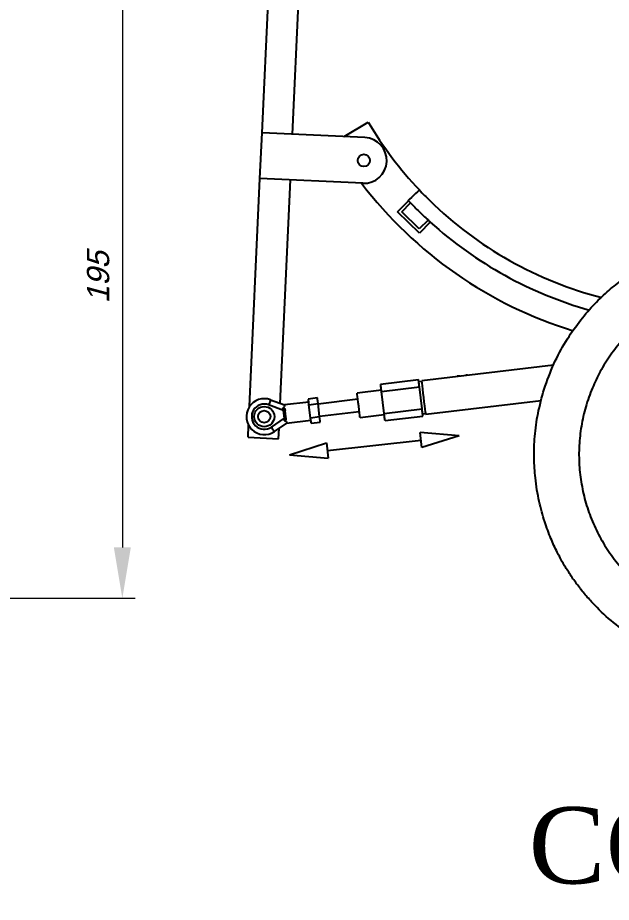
# Model space of a CAD drawing. Header units: millimetres. Extents: x -219 to 2642, y 0 to 2247.
# Drawn here: x 518.9 to 612.3, y 2000.8 to 2139.8 of the extents above; entities that cross this region are included whole.
import ezdxf

# ---------------------------------------------------------------- set-up
doc = ezdxf.new("R2010")
doc.units = ezdxf.units.MM
doc.header["$PDSIZE"] = -1
doc.layers.add('NETCOBAN', color=1, linetype='Continuous', lineweight=20)
doc.styles.add('dinh1', font='VNARIAL.TTF', dxfattribs={"oblique": 15})
doc.styles.get("Standard").update_dxf_attribs({"font": 'times_0.ttf'})
doc.dimstyles.new('kt_tq', dxfattribs={"dimtxt": 3.5, "dimasz": 8, "dimexe": 2, "dimexo": 2, "dimgap": 2, "dimtad": 1, "dimdec": 0, "dimlfac": 2.5, "dimzin": 0, "dimtxsty": 'dinh1', "dimcen": 0.09, "dimclrd": 21, "dimclre": 21, "dimclrt": 256, "dimadec": 0, "dimazin": 0, "dimtm": 1e-09, "dimtfac": 1, "dimtdec": 0, "dimtofl": 0, "dimtmove": 0, "dimatfit": 3, "dimfxl": 0.18, "dimtolj": 1, "dimtzin": 0, "dimlwd": 13, "dimlwe": 13, "dimarcsym": 0})

# ---------------------------------------------------------------- blocks, each defined once
blk = doc.blocks.new('*D4')
at = {"layer": 'Defpoints', "color": 21, "lineweight": 13, "ltscale": 0.5, "transparency": 16777216}
for p, q in [((488.93, 2149.41), (537.39, 2149.41)), ((535.39, 2141.41), (535.39, 2056.58)), ((501.86, 2048.58), (537.39, 2048.58))]:
    blk.add_line(p, q, dxfattribs=at)
at = {"layer": 'Defpoints', "color": 0, "ltscale": 0.5, "transparency": 16777216}
for p in [(486.93, 2149.41), (499.86, 2048.58), (535.39, 2048.58)]:
    blk.add_point(p, dxfattribs=at)
at = {"layer": 'Defpoints', "color": 21, "ltscale": 0.5, "transparency": 16777216}
for points in [[(534.05, 2141.41), (536.72, 2141.41), (535.39, 2149.41)], [(534.05, 2056.58), (536.72, 2056.58), (535.39, 2048.58)]]:
    blk.add_solid(points, dxfattribs=at)
at = {"layer": 'Defpoints', "lineweight": 25, "ltscale": 0.5, "transparency": 16777216, "insert": (531.6, 2099), "char_height": 3.5, "attachment_point": 5, "rotation": 90, "style": 'dinh1'}
blk.add_mtext('\\A1;195', dxfattribs=at)

msp = doc.modelspace()

# ---------------------------------------------------------------- linework, layer by layer
for p, q in [((557.35, 2121.72), (558.76, 2152.27)), ((562.15, 2121.5), (563.53, 2151.48)), ((570.26, 2121.13), (574.05, 2123.38)), ((557.02, 2114.53), (557.35, 2121.72)), ((573.52, 2120.98), (557.35, 2121.72)), ((555.37, 2078.71), (557.02, 2114.53)), ((573.18, 2113.79), (557.02, 2114.53)), ((560.2, 2079.2), (561.82, 2114.31)), ((578.65, 2109.3), (580.36, 2111.05)), ((579.33, 2109.31), (580.69, 2110.7)), ((582.08, 2105.95), (578.65, 2109.3)), ((582.07, 2106.62), (579.33, 2109.31)), ((583.44, 2108.02), (582.07, 2106.62)), ((583.79, 2107.69), (582.08, 2105.95)), ((603.16, 2085.23), (582.45, 2082.74)), ((589.47, 2083.82), (589.47, 2083.59)), ((575.99, 2082.21), (581.95, 2082.93)), ((582.47, 2082.63), (581.99, 2082.57)), ((588.47, 2083.47), (588.03, 2083.47)), ((576.11, 2081.26), (572.29, 2080.8)), ((576.13, 2081.07), (582.09, 2081.78)), ((576.54, 2077.63), (576.13, 2081.07)), ((582.5, 2078.35), (582.09, 2081.78)), ((558.68, 2079.76), (560.86, 2078.95)), ((566.05, 2080.05), (564.62, 2079.88)), ((572.41, 2079.85), (566.16, 2079.1)), ((583.08, 2077.5), (601.25, 2079.68)), ((560.72, 2078.1), (558.39, 2078.97)), ((564.68, 2079.4), (560.86, 2078.95)), ((564.72, 2079), (566.15, 2079.17)), ((564.97, 2076.95), (564.72, 2079)), ((566.4, 2077.12), (566.15, 2079.17)), ((576.54, 2077.63), (582.5, 2078.35)), ((593.42, 2078.74), (593.38, 2078.71)), ((558.81, 2075.48), (560.87, 2076.88)), ((560.87, 2076.88), (560.72, 2078.1)), ((560.96, 2078.13), (560.97, 2078.09)), ((561.1, 2076.95), (561.11, 2076.9)), ((564.97, 2076.95), (566.4, 2077.12)), ((566.39, 2077.19), (572.64, 2077.94)), ((572.75, 2076.99), (576.56, 2077.45)), ((576.68, 2076.49), (582.63, 2077.21)), ((582.59, 2077.56), (583.07, 2077.62)), ((555.15, 2073.87), (555.23, 2075.75)), ((561.21, 2076.09), (559.28, 2074.78)), ((561.21, 2076.09), (565.02, 2076.55)), ((565.08, 2076.07), (566.5, 2076.24)), ((559.94, 2073.65), (560.02, 2075.28)), ((555.15, 2073.87), (559.94, 2073.65))]:
    msp.add_line(p, q)
at = {"color": 7, "linetype": 'Continuous'}
for p, q in [((582.49, 2072.25), (582.23, 2074.64)), ((588.32, 2074.11), (582.23, 2074.64)), ((588.32, 2074.11), (582.49, 2072.25)), ((561.66, 2071.14), (567.49, 2073)), ((567.49, 2073), (567.76, 2070.61)), ((567.63, 2071.8), (582.36, 2073.44)), ((561.66, 2071.14), (567.76, 2070.61))]:
    msp.add_line(p, q, dxfattribs=at)
at = {"flags": 128}
for points in [[(582.07, 2112.73), (582.07, 2112.73), (581.97, 2112.64), (581.76, 2112.44), (581.47, 2112.16), (581.14, 2111.85), (580.82, 2111.55), (580.55, 2111.3), (580.38, 2111.13), (580.33, 2111.08)], [(580.33, 2111.08), (580.33, 2111.08), (580.34, 2111.08), (580.34, 2111.07), (580.35, 2111.07), (580.35, 2111.06), (580.35, 2111.06), (580.36, 2111.05), (580.36, 2111.05)], [(582.09, 2081.78), (582.06, 2081.96), (582.04, 2082.12), (582.03, 2082.28), (582.01, 2082.43), (581.99, 2082.57), (581.98, 2082.7), (581.96, 2082.82), (581.95, 2082.93)], [(583.08, 2077.5), (583.07, 2077.59), (583.04, 2077.85), (582.99, 2078.27), (582.92, 2078.81), (582.85, 2079.45), (582.77, 2080.12), (582.69, 2080.8), (582.61, 2081.43), (582.55, 2081.98), (582.5, 2082.39), (582.46, 2082.66), (582.45, 2082.74), (582.45, 2082.74)], [(588.03, 2083.41), (588.03, 2083.46), (588.03, 2083.47)], [(576.13, 2081.07), (576.11, 2081.24), (576.09, 2081.41), (576.07, 2081.56), (576.05, 2081.71), (576.03, 2081.85), (576.02, 2081.98), (576, 2082.1), (575.99, 2082.21)], [(558.68, 2079.76), (558.68, 2079.75), (558.66, 2079.7), (558.63, 2079.63), (558.6, 2079.53), (558.55, 2079.41), (558.5, 2079.27), (558.45, 2079.13), (558.39, 2078.97)], [(564.72, 2079), (564.68, 2079.37), (564.65, 2079.65), (564.63, 2079.82), (564.62, 2079.88)], [(566.15, 2079.17), (566.11, 2079.54), (566.08, 2079.82), (566.05, 2079.99), (566.05, 2080.05)], [(572.75, 2076.99), (572.74, 2077.07), (572.71, 2077.32), (572.66, 2077.71), (572.6, 2078.2), (572.54, 2078.75), (572.47, 2079.32), (572.41, 2079.85), (572.35, 2080.29), (572.32, 2080.61), (572.3, 2080.78), (572.29, 2080.8)], [(560.72, 2078.1), (560.69, 2078.24), (560.66, 2078.38), (560.63, 2078.51)], [(560.86, 2078.95), (560.86, 2078.93), (560.87, 2078.88), (560.88, 2078.81), (560.89, 2078.7)], [(582.63, 2077.21), (582.62, 2077.32), (582.61, 2077.44), (582.59, 2077.57), (582.57, 2077.71), (582.56, 2077.86), (582.54, 2078.01), (582.52, 2078.18), (582.5, 2078.35)], [(560.72, 2078.1), (560.77, 2078.11), (560.81, 2078.11), (560.85, 2078.12), (560.88, 2078.12), (560.91, 2078.13), (560.94, 2078.13), (560.95, 2078.13), (560.96, 2078.13)], [(560.87, 2076.88), (560.91, 2076.88), (560.96, 2076.89), (561, 2076.89), (561.03, 2076.89), (561.06, 2076.9), (561.08, 2076.9), (561.1, 2076.9), (561.11, 2076.9)], [(560.87, 2076.46), (560.87, 2076.59), (560.87, 2076.73), (560.87, 2076.88)], [(561.1, 2076.95), (561.09, 2077.08), (561.07, 2077.23), (561.05, 2077.37), (561.03, 2077.52), (561.02, 2077.66), (561, 2077.81), (560.98, 2077.95), (560.97, 2078.09)], [(565.08, 2076.07), (565.07, 2076.13), (565.05, 2076.3), (565.01, 2076.58), (564.97, 2076.95)], [(566.5, 2076.24), (566.5, 2076.3), (566.48, 2076.48), (566.44, 2076.76), (566.4, 2077.12)], [(576.68, 2076.49), (576.66, 2076.6), (576.65, 2076.72), (576.63, 2076.85), (576.62, 2076.99), (576.6, 2077.14), (576.58, 2077.3), (576.56, 2077.46), (576.54, 2077.63)], [(559.28, 2074.78), (559.27, 2074.8), (559.24, 2074.84), (559.2, 2074.9), (559.14, 2074.99), (559.07, 2075.09), (558.99, 2075.21), (558.9, 2075.34), (558.81, 2075.48)], [(561.18, 2076.33), (561.19, 2076.23), (561.2, 2076.15), (561.2, 2076.1), (561.21, 2076.09)]]:
    msp.add_lwpolyline(points, dxfattribs=at)
for centre, radius in [((573.35, 2117.38), 0.96), ((557.7, 2077.12), 1.59), ((557.7, 2077.12), 0.96)]:
    msp.add_circle(centre, radius)
for centre, radius, start, end in [((625.69, 2153.94), 60, 210.6173, 223.3698), ((573.35, 2117.38), 3.6, 267.3579, 87.3579), ((625.69, 2153.94), 66.24, 217.2994, 252.9573), ((625.69, 2153.94), 60, 223.3698, 225.6018), ((625.69, 2153.94), 62.4, 223.4131, 223.8541), ((625.69, 2153.94), 62.4, 223.8541, 225.6173), ((625.69, 2153.94), 60, 225.6018, 255.5723), ((625.69, 2153.94), 62.4, 225.6173, 227.3805), ((625.69, 2153.94), 62.4, 227.3805, 227.8215), ((625.69, 2153.94), 62.4, 227.8215, 254.3117), ((557.7, 2077.12), 2.82, 69.5532, 304.1201), ((557.7, 2077.12), 1.98, 69.5532, 304.1201)]:
    msp.add_arc(centre, radius, start, end)
for points, knots in [([(601.69, 2081.42), (601.34, 2080.16), (600.66, 2077.72), (600.18, 2074.09), (600.06, 2070.7), (600.28, 2067.27), (600.83, 2063.92), (601.69, 2060.74), (602.68, 2058.09), (603.67, 2055.93), (604.65, 2054.1), (605.67, 2052.45), (606.78, 2050.85), (607.99, 2049.31), (609.74, 2047.32), (612.17, 2045.01), (615.41, 2042.58), (618.92, 2040.55), (622.65, 2038.95), (626.54, 2037.8), (630.54, 2037.12), (634.59, 2036.91), (638.64, 2037.19), (642.63, 2037.95), (646.5, 2039.17), (650.19, 2040.83), (653.67, 2042.93), (656.87, 2045.42), (659.76, 2048.27), (662.28, 2051.45), (664.42, 2054.9), (666.13, 2058.58), (667.4, 2062.43), (668.2, 2066.41), (668.52, 2070.46), (668.36, 2074.51), (667.73, 2078.52), (666.62, 2082.42), (665.06, 2086.17), (663.07, 2089.7), (660.67, 2092.98), (657.91, 2095.95), (654.81, 2098.57), (651.42, 2100.8), (647.8, 2102.62), (643.98, 2104), (640.03, 2104.92), (636, 2105.36), (631.96, 2105.32), (628.04, 2104.83), (624.81, 2104.03), (622.25, 2103.16), (620.27, 2102.34), (618.24, 2101.36), (616.05, 2100.1), (613.79, 2098.55), (611.51, 2096.69), (609.29, 2094.53), (607.09, 2091.95), (605, 2088.9), (603.1, 2085.38), (602.17, 2082.77), (601.69, 2081.42)], [0, 0, 0, 0, 0.018261, 0.035293, 0.051096, 0.06567, 0.083185, 0.098516, 0.111662, 0.122621, 0.131739, 0.140712, 0.149768, 0.158907, 0.168129, 0.186816, 0.205681, 0.224547, 0.243412, 0.262278, 0.281144, 0.300009, 0.318875, 0.33774, 0.356606, 0.375471, 0.394337, 0.413203, 0.432068, 0.450934, 0.469803, 0.488674, 0.507548, 0.526419, 0.545288, 0.564155, 0.58302, 0.601886, 0.620751, 0.639617, 0.658482, 0.677348, 0.696213, 0.715078, 0.733944, 0.752809, 0.771675, 0.79054, 0.809406, 0.827964, 0.845655, 0.85585, 0.865729, 0.875632, 0.887315, 0.901025, 0.914002, 0.928386, 0.944178, 0.961378, 0.979986, 1, 1, 1, 1]), ([(609.28, 2081.64), (609.67, 2082.5), (610.48, 2084.29), (612.08, 2086.81), (613.97, 2089.2), (615.41, 2090.65), (616.92, 2092.01), (618.51, 2093.28), (621.09, 2094.91), (623.84, 2096.24), (626.72, 2097.25), (629.7, 2097.94), (632.74, 2098.28), (635.79, 2098.28), (638.83, 2097.94), (641.8, 2097.26), (644.68, 2096.25), (647.43, 2094.93), (650.01, 2093.31), (652.4, 2091.4), (654.56, 2089.24), (656.46, 2086.85), (658.08, 2084.26), (659.4, 2081.51), (660.4, 2078.62), (661.07, 2075.64), (661.41, 2072.61), (661.4, 2069.55), (661.04, 2066.51), (660.35, 2063.53), (659.36, 2060.72), (658.09, 2058.09), (656.56, 2055.61), (654.72, 2053.26), (652.58, 2051.08), (650.21, 2049.14), (647.63, 2047.5), (644.9, 2046.15), (642.03, 2045.12), (639.05, 2044.42), (636.02, 2044.05), (632.96, 2044.02), (629.93, 2044.35), (626.95, 2045), (624.06, 2045.99), (621.3, 2047.3), (618.71, 2048.9), (616.3, 2050.78), (614.14, 2052.93), (612.22, 2055.31), (610.57, 2057.88), (609.24, 2060.63), (608.21, 2063.51), (607.52, 2066.48), (607.16, 2069.52), (607.15, 2072.57), (607.49, 2075.65), (608.16, 2078.7), (608.91, 2080.66), (609.28, 2081.64)], [0, 0, 0, 0, 0.01664, 0.034508, 0.052432, 0.070299, 0.070354, 0.088226, 0.106155, 0.124027, 0.141917, 0.159864, 0.177754, 0.19564, 0.213584, 0.231471, 0.249319, 0.267224, 0.285072, 0.302981, 0.320947, 0.338855, 0.356713, 0.374628, 0.392486, 0.410383, 0.428337, 0.446234, 0.464138, 0.482098, 0.500001, 0.516683, 0.533364, 0.551271, 0.569235, 0.587142, 0.604999, 0.622913, 0.64077, 0.658667, 0.676621, 0.694519, 0.7124, 0.730338, 0.748219, 0.766075, 0.783988, 0.801843, 0.819731, 0.837677, 0.855566, 0.873441, 0.891373, 0.909248, 0.927154, 0.945118, 0.963024, 0.981512, 1, 1, 1, 1]), ([(560.63, 2078.51), (560.69, 2078.54), (560.8, 2078.6), (560.86, 2078.67), (560.89, 2078.7)], [0, 0, 0, 0, 0.534171, 1, 1, 1, 1]), ([(560.63, 2078.51), (560.63, 2078.51), (560.65, 2078.52), (560.68, 2078.52), (560.72, 2078.52), (560.77, 2078.5), (560.83, 2078.46), (560.91, 2078.35), (560.94, 2078.22), (560.96, 2078.13)], [0, 0, 0, 0, 0.032825, 0.085845, 0.138651, 0.230215, 0.320942, 0.541037, 1, 1, 1, 1]), ([(561.11, 2076.9), (561.11, 2076.81), (561.11, 2076.68), (561.06, 2076.56), (561.01, 2076.5), (560.97, 2076.47), (560.93, 2076.46), (560.9, 2076.46), (560.88, 2076.46), (560.87, 2076.46)], [0, 0, 0, 0, 0.4589651, 0.6790575, 0.769806, 0.8613569, 0.9141502, 0.967206, 1, 1, 1, 1]), ([(561.18, 2076.33), (561.14, 2076.36), (561.06, 2076.41), (560.94, 2076.44), (560.87, 2076.46)], [0, 0, 0, 0, 0.465851, 1, 1, 1, 1])]:
    msp.add_open_spline(points, degree=3, knots=knots)

# ---------------------------------------------------------------- texts
at = {"layer": 'NETCOBAN', "insert": (697.16, 2008.28), "char_height": 12, "width": 291.4021, "attachment_point": 5}
msp.add_mtext('{\\fTimes New Roman|b0|i0|c0|p18;CƠ CẤU  TAY GIỮ QUÀ}', dxfattribs=at)

# ---------------------------------------------------------------- dimensions: what is measured, and where the dimension line sits
at = {"layer": 'Defpoints', "lineweight": 25, "ltscale": 0.5}
dim = msp.add_linear_dim(base=(535.39, 2048.58), p1=(486.93, 2149.41), p2=(499.86, 2048.58), angle=90, text='195', dimstyle='kt_tq', dxfattribs=at)
dim.commit()
dim.dimension.update_dxf_attribs({"geometry": '*D4', "text_midpoint": (531.6, 2099)})

doc.saveas('drawing.dxf')
